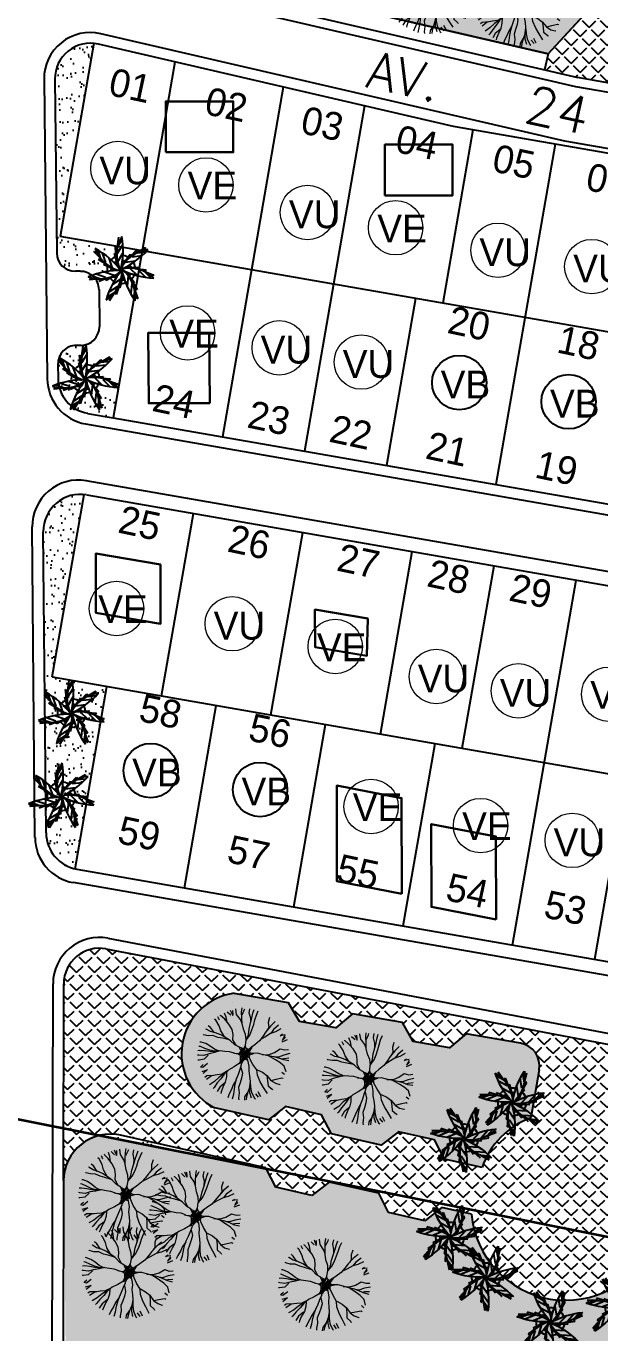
# Model space of a CAD drawing. Extents: x 472704 to 474638, y 1059265 to 1060325.
# Drawn here: x 473476.3 to 473538.4, y 1059806.4 to 1059947.6 of the extents above; entities that cross this region are included whole.
import ezdxf

# ---------------------------------------------------------------- set-up
doc = ezdxf.new("R2010")
doc.units = 0
doc.header["$LTSCALE"] = 0.4
doc.header["$MEASUREMENT"] = 0
doc.layers.get('0').update_dxf_attribs({"linetype": 'CONTINUOUS', "lineweight": 25})
for name, color, linetype, lineweight in [('AREAS VERDAS', 72, 'CONTINUOUS', 25), ('AREAS VERDES', 2, 'CONTINUOUS', 20), ('CALLES', 140, 'CONTINUOUS', 40), ('CASA', 31, 'CONTINUOUS', 30), ('PAT', 230, 'CONTINUOUS', 35)]:
    doc.layers.add(name, color=color, linetype=linetype, lineweight=lineweight)
for name, color, linetype in [('BIFAMILIARES', 6, 'CONTINUOUS'), ('NumeroPropu', 6, 'CONTINUOUS'), ('PARCELASPEOPUESTAS', 3, 'CONTINUOUS'), ('PISOS', 8, 'CONTINUOUS'), ('PoligonAV', 3, 'CONTINUOUS'), ('TipoVivienda', 7, 'CONTINUOUS'), ('UNIFAMILIAR', 5, 'CONTINUOUS'), ('VEGETACION', 3, 'CONTINUOUS'), ('VIAPROPUESTA', 7, 'CONTINUOUS')]:
    doc.layers.add(name, color=color, linetype=linetype)
doc.styles.add('Numeros Parcelas', font='', dxfattribs={"height": 3})
doc.styles.get("Standard").update_dxf_attribs({"font": 'romans.shx'})
doc.styles.add('TipoVivienda', font='', dxfattribs={"height": 3})
doc.styles.get('Numeros Parcelas').set_extended_font_data('AvantGarde Bk BT')
doc.styles.get('TipoVivienda').set_extended_font_data('AvantGarde Bk BT')
pattern_1 = [(37.5, (0, 0), (-0.0629933581, 1.926823769), [0, -1.52, 0, -1.7, 0, -1.625]), (7.5, (0, 0), (1.769776705, 2.822146065), [0, -0.82, 0, -1.37, 0, -0.525]), (327.5, (-1.23, 0), (3.1141418618, 0.0056590535), [0, -0.5, 0, -1.8, 0, -2.35]), (317.5, (-1.23, 0), (3.0061266046, 0.877675565), [0, -0.25, 0, -1.18, 0, -1.35])]
pattern_2 = [(45, (0, 0), (-0.9722718241, 0.9722718241), [1, -0.375]), (135, (0, 0), (-0.9722718241, -0.9722718241), [1, -0.375])]
pattern_3 = [(37.5, (0, 0), (-0.0629933581, 1.926823769), [0, -1.52, 0, -1.7, 0, -1.625]), (7.5, (0, 0), (1.769776705, 2.822146065), [0, -0.82, 0, -1.37, 0, -0.525]), (327.5, (-1.23, 0), (3.1141418618, 0.0056590535), [0, -0.5, 0, -1.8, 0, -2.35]), (317.5, (-1.23, 0), (3.0061266046, 0.877675565), [0, -0.25, 0, -1.18, 0, -1.35])]

# ---------------------------------------------------------------- blocks, each defined once
blk = doc.blocks.new('PALME01')
at = {"layer": 'VEGETACION'}
for p, q in [((-0.34, 2.42), (0.22, 3.22)), ((-0.32, 2.46), (-0.14, 3.51)), ((-2.17, 1.26), (-2.88, 2.05)), ((-2.88, 2.05), (-2.68, 2)), ((-2.16, 1.22), (-2.44, 2.16)), ((-1.65, 0.81), (-1.96, 1.83)), ((-0.45, 0.84), (-0.66, 1.78)), ((-0.66, 1.78), (-0.48, 1.69)), ((-0.48, 1.69), (-0.56, 2.58)), ((-0.56, 2.58), (-0.32, 2.46)), ((-0.39, 0.81), (0.23, 1.75)), ((-0.34, 1.77), (0.26, 2.65)), ((0.43, 0.85), (1.03, 1.6)), ((1.03, 1.6), (1.07, 1.4)), ((1.07, 1.4), (1.72, 2.02)), ((1.22, 1.34), (2.28, 1.42)), ((1.72, 2.02), (1.78, 1.75)), ((1.73, 1.74), (2.71, 1.81)), ((1.78, 1.75), (2.7, 2.27)), ((2.7, 2.27), (2.6, 2.09)), ((-2.42, 1.15), (-2.17, 1.26)), ((-1.67, 0.65), (-2.42, 1.15)), ((-1.86, 0.57), (-1.67, 0.65)), ((-0.99, 0.15), (-1.86, 0.57)), ((-0.93, 0.18), (-1.28, 1.25)), ((-1.16, 0.07), (-0.99, 0.15)), ((-0.01, -0.17), (-1.16, 0.07)), ((-0.08, -0.13), (-0.61, 0.92)), ((-0.61, 0.92), (-0.45, 0.84)), ((-0.1, -0.04), (0.39, 1.03)), ((-0.04, 0.03), (1.1, 0.31)), ((0.04, 0.02), (0.97, -0.69)), ((0.39, 1.03), (0.43, 0.85)), ((0.44, 0.78), (1.57, 0.88)), ((0.94, 0.12), (1.72, -0.7)), ((1.1, 0.31), (0.98, 0.17)), ((0.98, 0.17), (1.94, 0.16)), ((1.94, 0.16), (1.81, 0.01)), ((1.81, 0.01), (2.7, -0.12)), ((-3.46, -1), (-3.29, -0.88)), ((-2.4, -0.93), (-3.46, -1)), ((-2.35, -0.95), (-3.26, -0.58)), ((-1.72, -0.8), (-2.71, -0.42)), ((-1.61, -0.92), (-2.46, -1.2)), ((-0.77, -0.64), (-1.83, -0.24)), ((-0.79, -0.71), (-1.66, -1.12)), ((-1.66, -1.12), (-1.61, -0.92)), ((-0.03, -1.03), (-1.01, -1.6)), ((0.07, -0.13), (-0.83, -0.88)), ((-0.83, -0.88), (-0.79, -0.71)), ((0.01, -1.08), (-0.21, -2.01)), ((0.12, -1.22), (0.01, -1.08)), ((0.09, -0.05), (0.12, -1.22)), ((0.73, -0.69), (0.57, -1.81)), ((0.97, -0.69), (0.79, -0.69)), ((0.79, -0.69), (1.39, -1.44)), ((1.86, -0.15), (2.59, -0.93)), ((2.49, -0.3), (3.15, -1.02)), ((2.7, -0.12), (2.53, -0.32)), ((2.53, -0.32), (3.51, -0.73)), ((3.51, -0.73), (3.31, -0.76)), ((-0.78, -2.45), (-1.63, -2.93)), ((-0.82, -2.48), (-1.43, -3.35)), ((-0.5, -1.86), (-1.42, -2.4)), ((-0.65, -2.69), (-0.82, -2.48)), ((-0.33, -1.85), (-0.65, -2.69)), ((-0.21, -2.01), (-0.33, -1.85)), ((1.09, -1.57), (0.94, -2.63)), ((1.39, -1.44), (1.19, -1.44)), ((1.19, -1.44), (1.64, -2.21)), ((1.38, -2.16), (1.22, -3.13)), ((1.37, -2.21), (1.67, -3.23)), ((1.64, -2.21), (1.37, -2.21)), ((1.67, -3.23), (1.52, -3.09))]:
    blk.add_line(p, q, dxfattribs=at)
for centre, radius, start, end in [((3.35, 1.47), 3.79, 146.5126, 204.9769), ((-8.28, 2.34), 8.56, 343.2568, 8.2327), ((0.88, 3.52), 3.79, 197.9411, 256.4055), ((-7.05, -5.04), 8.56, 34.6853, 59.6613), ((0, 0), 1.53, 112.3411, 140.8959), ((-3.28, 7.91), 8.56, 291.8282, 316.8041), ((3.29, -1.73), 3.79, 95.084, 153.5483), ((0, 0), 1.53, 58.7372, 86.9078), ((0, 0), 1.53, 165.4304, 194.1231), ((0.75, -3.68), 3.79, 43.6554, 102.1198), ((4.18, 7.47), 8.56, 240.3996, 265.3756), ((-2.36, -2.91), 3.79, 352.2268, 50.6912), ((8.5, 1.36), 8.56, 188.971, 213.947), ((0, 0), 1.53, 6.2517, 34.072), ((-0.51, -8.67), 8.56, 86.1139, 111.0899), ((-2.25, 2.86), 3.79, 249.3697, 307.8341), ((-3.7, 0), 3.79, 300.7983, 359.2626), ((6.41, -5.83), 8.56, 137.5425, 162.5184), ((0, 0), 1.53, 216.742, 245.1681), ((0, 0), 1.53, 266.3653, 294.3399), ((0, 0), 1.53, 315.6716, 343.3932)]:
    blk.add_arc(centre, radius, start, end, dxfattribs=at)
blk = doc.blocks.new('PALMERA')
at = {"layer": 'AREAS VERDES'}
blk.add_blockref('PALME01', (-88.82, 0.82), dxfattribs=at)
blk = doc.blocks.new('MATA-P-01')
at = {"color": 84, "linetype": 'ByBlock'}
for p, q in [((18.6869, 144.4319), (18.6706, 144.458)), ((18.7176, 144.4515), (18.6888, 144.4688)), ((18.7068, 144.4864), (18.7321, 144.4515)), ((18.7231, 144.4864), (18.7304, 144.458)), ((18.7321, 144.4515), (18.7304, 144.4557)), ((18.7448, 144.4994), (18.7448, 144.5014)), ((18.7576, 144.4645), (18.7448, 144.4994)), ((18.7918, 144.4319), (18.7576, 144.4645)), ((18.7902, 144.4864), (18.7883, 144.5167)), ((18.7991, 144.4449), (18.7902, 144.4864)), ((18.7973, 144.4668), (18.8065, 144.5037)), ((18.8081, 144.4058), (18.7991, 144.4449)), ((18.8065, 144.5037), (18.8081, 144.5144)), ((18.8462, 144.4883), (18.8445, 144.521)), ((18.8625, 144.4537), (18.8462, 144.4883)), ((18.868, 144.4239), (18.8625, 144.4537)), ((18.8679, 144.4211), (18.8698, 144.458)), ((18.8698, 144.458), (18.8717, 144.4929)), ((18.8717, 144.4929), (18.8752, 144.521)), ((18.8915, 144.4123), (18.8951, 144.4472)), ((18.8951, 144.4472), (18.8986, 144.4841)), ((18.8986, 144.4841), (18.9059, 144.5167)), ((18.9964, 144.4818), (18.9929, 144.4449)), ((18.9929, 144.4449), (19.0018, 144.41)), ((19.0399, 144.4602), (19.0127, 144.4231)), ((18.6163, 144.397), (18.6054, 144.4035)), ((18.647, 144.3624), (18.6163, 144.397)), ((18.6435, 144.4015), (18.6272, 144.4231)), ((18.6454, 144.4361), (18.6454, 144.4384)), ((18.6796, 144.4146), (18.6454, 144.4361)), ((18.6671, 144.3275), (18.647, 144.3624)), ((18.7141, 144.3862), (18.6796, 144.4146)), ((18.7013, 144.397), (18.6869, 144.4319)), ((18.7448, 144.3513), (18.7141, 144.3862)), ((18.7576, 144.3167), (18.7448, 144.3513)), ((18.8079, 144.4068), (18.7918, 144.4319)), ((18.8244, 144.3666), (18.8081, 144.4058)), ((18.8462, 144.3317), (18.8244, 144.3666)), ((18.8643, 144.3754), (18.8679, 144.4211)), ((18.8662, 144.334), (18.8643, 144.3754)), ((18.8771, 144.334), (18.8861, 144.3731)), ((18.8861, 144.3731), (18.8915, 144.4123)), ((18.9874, 144.3774), (18.9711, 144.3405)), ((19.0219, 144.3709), (18.9855, 144.3382)), ((19.0127, 144.4231), (18.9874, 144.3774)), ((19.0018, 144.41), (18.9929, 144.3885)), ((19.0562, 144.3885), (19.0219, 144.3709)), ((19.0382, 144.4015), (19.0236, 144.3709)), ((19.0689, 144.4384), (19.0382, 144.4015)), ((19.0907, 144.4166), (19.0562, 144.3885)), ((19.0923, 144.3666), (19.107, 144.3819)), ((19.1268, 144.3797), (19.0923, 144.3666)), ((19.1268, 144.3731), (19.114, 144.3362)), ((19.114, 144.3362), (19.1322, 144.3624)), ((18.5476, 144.2775), (18.544, 144.2798)), ((18.5818, 144.2775), (18.5476, 144.2775)), ((18.5601, 144.3209), (18.5584, 144.3232)), ((18.5946, 144.3101), (18.5601, 144.3209)), ((18.5891, 144.3382), (18.5709, 144.347)), ((18.6163, 144.284), (18.5818, 144.2775)), ((18.6236, 144.3059), (18.5891, 144.3382)), ((18.6307, 144.3079), (18.5946, 144.3101)), ((18.6524, 144.2775), (18.6163, 144.284)), ((18.6706, 144.2994), (18.6307, 144.3079)), ((18.6869, 144.2775), (18.6524, 144.2775)), ((18.7032, 144.2883), (18.6671, 144.3275)), ((18.7068, 144.2863), (18.6706, 144.2994)), ((18.7359, 144.2747), (18.6869, 144.2775)), ((18.7448, 144.271), (18.7032, 144.2883)), ((18.7828, 144.2471), (18.7448, 144.271)), ((18.763, 144.2798), (18.7576, 144.3167)), ((18.7918, 144.2449), (18.763, 144.2798)), ((18.857, 144.2948), (18.8462, 144.3317)), ((18.857, 144.2928), (18.8771, 144.334)), ((18.8589, 144.2557), (18.857, 144.2928)), ((18.8584, 144.2576), (18.8584, 144.2591)), ((18.8658, 144.2372), (18.8584, 144.2576)), ((18.8589, 144.2971), (18.8662, 144.334)), ((18.9241, 144.271), (18.904, 144.2491)), ((18.9529, 144.3059), (18.9241, 144.271)), ((18.9711, 144.3405), (18.9529, 144.3059)), ((18.9855, 144.3382), (18.9563, 144.3123)), ((19.0744, 144.2406), (19.1086, 144.2733)), ((19.1086, 144.2733), (19.1431, 144.271)), ((19.1485, 144.347), (19.114, 144.3232)), ((19.1431, 144.271), (19.1703, 144.2798)), ((18.5402, 144.1904), (18.5294, 144.1904)), ((18.5402, 144.223), (18.5313, 144.221)), ((18.5747, 144.2188), (18.5402, 144.223)), ((18.5747, 144.1839), (18.5402, 144.1904)), ((18.5802, 144.1666), (18.5421, 144.1623)), ((18.609, 144.2057), (18.5747, 144.2188)), ((18.6109, 144.1773), (18.5747, 144.1839)), ((18.6163, 144.1688), (18.5802, 144.1666)), ((18.6435, 144.1904), (18.609, 144.2057)), ((18.647, 144.1754), (18.6109, 144.1773)), ((18.647, 144.1666), (18.6109, 144.1512)), ((18.6635, 144.1744), (18.6163, 144.1688)), ((18.6796, 144.1819), (18.6435, 144.1904)), ((18.6834, 144.1839), (18.647, 144.1666)), ((18.685, 144.1839), (18.647, 144.1754)), ((18.7195, 144.1861), (18.685, 144.1839)), ((18.7538, 144.1904), (18.7195, 144.1861)), ((18.7883, 144.1861), (18.7538, 144.1904)), ((18.7935, 144.1847), (18.781, 144.1864)), ((18.8173, 144.2361), (18.7828, 144.2471)), ((18.7828, 144.1864), (18.8029, 144.187)), ((18.814, 144.1856), (18.7935, 144.1847)), ((18.8029, 144.187), (18.8235, 144.1893)), ((18.8353, 144.1782), (18.814, 144.1856)), ((18.8154, 144.2361), (18.8516, 144.2276)), ((18.8204, 144.2298), (18.8159, 144.2358)), ((18.836, 144.2097), (18.8204, 144.2298)), ((18.8235, 144.1893), (18.836, 144.2097)), ((18.8617, 144.242), (18.8256, 144.1822)), ((18.8256, 144.1822), (18.8452, 144.2293)), ((18.8452, 144.2293), (18.8291, 144.2199)), ((18.8403, 144.1578), (18.8353, 144.1782)), ((18.8398, 144.1822), (18.8617, 144.2435)), ((18.8421, 144.166), (18.8617, 144.242)), ((18.8731, 144.2315), (18.8421, 144.166)), ((18.8433, 144.124), (18.8731, 144.2315)), ((18.8854, 144.225), (18.8433, 144.124)), ((18.8858, 144.2267), (18.845, 144.1578)), ((18.8516, 144.2276), (18.8589, 144.2557)), ((18.8858, 144.2267), (18.857, 144.1382)), ((18.857, 144.1382), (18.8913, 144.2208)), ((18.8858, 144.2267), (18.8658, 144.2372)), ((18.8712, 144.2094), (18.8773, 144.2259)), ((18.8913, 144.2208), (18.8755, 144.1589)), ((18.8755, 144.1589), (18.8991, 144.2066)), ((18.8851, 144.181), (18.8866, 144.16)), ((18.9059, 144.1683), (18.8851, 144.181)), ((18.9021, 144.2471), (18.8858, 144.2267)), ((18.9052, 144.2504), (18.8915, 144.2122)), ((18.9047, 144.2052), (18.8915, 144.2122)), ((18.8991, 144.2066), (18.8967, 144.1751)), ((18.8991, 144.1932), (18.9257, 144.2077)), ((18.904, 144.1708), (18.8991, 144.1932)), ((18.904, 144.2491), (18.9005, 144.2449)), ((18.9078, 144.1643), (18.904, 144.1708)), ((18.9277, 144.208), (18.9047, 144.2052)), ((18.935, 144.1297), (18.9078, 144.1643)), ((18.9529, 144.2145), (18.9277, 144.208)), ((18.9893, 144.2122), (18.9529, 144.2145)), ((19.0328, 144.21), (18.9893, 144.2122)), ((18.991, 144.21), (19.0382, 144.2188)), ((19.0744, 144.21), (19.0328, 144.21)), ((19.0382, 144.2188), (19.0744, 144.2406)), ((19.0543, 144.2034), (19.0399, 144.208)), ((19.0907, 144.1904), (19.0543, 144.2034)), ((19.1124, 144.2057), (19.0744, 144.21)), ((19.107, 144.2122), (19.0814, 144.21)), ((19.1249, 144.1773), (19.0907, 144.1904)), ((19.1431, 144.2341), (19.107, 144.2122)), ((19.1485, 144.1992), (19.1124, 144.2057)), ((19.1594, 144.1558), (19.1249, 144.1773)), ((19.1485, 144.208), (19.1322, 144.2015)), ((19.183, 144.2514), (19.1431, 144.2341)), ((19.183, 144.2188), (19.1485, 144.208)), ((19.1847, 144.1992), (19.1485, 144.1992)), ((18.5421, 144.1623), (18.5277, 144.1578)), ((18.5402, 144.1274), (18.5313, 144.1274)), ((18.5764, 144.1317), (18.5402, 144.1274)), ((18.5476, 144.0925), (18.5402, 144.0905)), ((18.5818, 144.1056), (18.5476, 144.0925)), ((18.6109, 144.1512), (18.5764, 144.1317)), ((18.6054, 144.1405), (18.5818, 144.1056)), ((18.6109, 144.0794), (18.5837, 144.0448)), ((18.8046, 144.0882), (18.7701, 144.0602)), ((18.8391, 144.1209), (18.8046, 144.0882)), ((18.8353, 144.1158), (18.8346, 144.1166)), ((18.8554, 144.1257), (18.8353, 144.1158)), ((18.836, 144.1166), (18.8433, 144.1376)), ((18.8433, 144.1376), (18.8403, 144.1578)), ((18.8445, 144.0426), (18.8499, 144.0794)), ((18.8499, 144.0794), (18.8554, 144.1143)), ((18.8535, 144.0925), (18.8717, 144.0536)), ((18.8554, 144.1143), (18.8558, 144.1257)), ((18.8589, 144.1362), (18.8558, 144.1257)), ((18.8714, 144.1572), (18.8589, 144.1362)), ((18.8915, 144.1532), (18.8714, 144.1572)), ((18.8866, 144.16), (18.8908, 144.1527)), ((18.8915, 144.1535), (18.9078, 144.1121)), ((18.9078, 144.1121), (18.9132, 144.0775)), ((18.9132, 144.0775), (18.9258, 144.0426)), ((18.9692, 144.0948), (18.935, 144.1297)), ((18.9801, 144.0579), (18.9692, 144.0948)), ((18.9711, 144.097), (19.0127, 144.086)), ((19.0127, 144.086), (19.0472, 144.0687)), ((19.0472, 144.0687), (19.0597, 144.0318)), ((19.0472, 144.0687), (19.0833, 144.0383)), ((19.1195, 144.0536), (19.1575, 144.0709)), ((19.1722, 144.097), (19.1504, 144.1078)), ((19.1575, 144.0709), (19.1667, 144.0687)), ((19.1793, 144.1186), (19.1594, 144.1558)), ((18.5837, 144.0448), (18.5655, 144.0448)), ((18.5818, 144.0664), (18.5674, 144.0448)), ((18.6144, 144.0318), (18.5818, 144.0145)), ((18.5927, 144.0034), (18.6198, 144.0383)), ((18.6217, 143.9903), (18.6109, 143.9773)), ((18.6716, 144.0031), (18.6217, 143.9903)), ((18.6562, 143.9969), (18.6253, 143.9642)), ((18.6943, 144.0122), (18.6562, 143.9969)), ((18.7106, 143.9969), (18.6834, 143.96)), ((18.7285, 144.023), (18.6943, 144.0122)), ((18.725, 143.9884), (18.7051, 143.9535)), ((18.7467, 144.0318), (18.7106, 143.9969)), ((18.7429, 144.0252), (18.725, 143.9884)), ((18.763, 144.0514), (18.7285, 144.023)), ((18.7701, 144.0602), (18.7429, 144.0252)), ((18.7576, 144.0426), (18.763, 144.0079)), ((18.763, 144.0079), (18.7611, 143.9688)), ((18.8353, 143.9969), (18.8209, 143.96)), ((18.8336, 143.9708), (18.8372, 144.0057)), ((18.8372, 144.0057), (18.8445, 144.0426)), ((18.8679, 143.9818), (18.8625, 143.9469)), ((18.8717, 144.0187), (18.8679, 143.9818)), ((18.8717, 144.0536), (18.8717, 144.0187)), ((18.9258, 144.0426), (18.9366, 144.0079)), ((18.9366, 144.0079), (18.9385, 143.9688)), ((18.9385, 143.9991), (18.9475, 143.9642)), ((19.0092, 144.0145), (18.9801, 144.0579)), ((19.0399, 143.9796), (19.0092, 144.0145)), ((19.0744, 143.9404), (19.0399, 143.9796)), ((19.0597, 144.0318), (19.0689, 143.9969)), ((19.0689, 143.9969), (19.1032, 143.9773)), ((19.0833, 144.0383), (19.1178, 144.023)), ((19.0852, 144.0383), (19.1195, 144.0536)), ((19.1032, 143.9773), (19.107, 143.973)), ((19.1178, 144.023), (19.1521, 144.021)), ((19.1521, 144.021), (19.154, 144.021)), ((18.6834, 143.96), (18.6524, 143.9316)), ((18.6888, 143.9186), (18.6834, 143.91)), ((18.7051, 143.9535), (18.6888, 143.9186)), ((18.7285, 143.9274), (18.7158, 143.8924)), ((18.7576, 143.9623), (18.7285, 143.9274)), ((18.7502, 143.9316), (18.7429, 143.8947)), ((18.7429, 143.8947), (18.7429, 143.8839)), ((18.7611, 143.9688), (18.7502, 143.9316)), ((18.8027, 143.8905), (18.7973, 143.8621)), ((18.8136, 143.9251), (18.8027, 143.8905)), ((18.8209, 143.96), (18.8136, 143.9251)), ((18.8336, 143.9339), (18.8336, 143.9708)), ((18.8353, 143.8947), (18.8336, 143.9339)), ((18.8336, 143.8598), (18.8353, 143.8947)), ((18.8625, 143.9469), (18.8733, 143.91)), ((18.8733, 143.91), (18.8752, 143.8729)), ((18.9312, 143.9231), (18.9168, 143.8882)), ((18.9168, 143.8882), (18.9187, 143.8644)), ((18.9331, 143.9251), (18.9295, 143.8905)), ((18.9295, 143.8905), (18.9312, 143.8686)), ((18.9385, 143.96), (18.9331, 143.9251)), ((18.9385, 143.9688), (18.9458, 143.9251)), ((18.9458, 143.9251), (18.9638, 143.8905)), ((18.9475, 143.9642), (18.9603, 143.9296)), ((18.9603, 143.9296), (18.9874, 143.8924)), ((18.9874, 143.8924), (18.9964, 143.8882)), ((19.0165, 143.9035), (18.991, 143.9251)), ((19.0309, 143.91), (19.0073, 143.9404)), ((18.8752, 143.8729), (18.8788, 143.8598))]:
    blk.add_line(p, q, dxfattribs=at)

msp = doc.modelspace()

# ---------------------------------------------------------------- hatches: boundary and pattern name
at = {"layer": 'AREAS VERDAS', "linetype": 'Continuous'}
h = msp.add_hatch(dxfattribs=at)
h.set_pattern_fill('AR-SAND', color=64, scale=3, style=0)
h.set_pattern_definition([(37.5, (0, 0), (-0.188980074, 5.780471307), [0, -4.56, 0, -5.1, 0, -4.875]), (7.5, (0, 0), (5.309330116, 8.466438196), [0, -2.46, 0, -4.11, 0, -1.575]), (327.5, (-3.69, 0), (9.342425585, 0.01697716), [0, -1.5, 0, -5.4, 0, -7.05]), (317.5, (-3.69, 0), (9.018379814, 2.633026695), [0, -0.75, 0, -3.54, 0, -4.05])])
h.paths.add_polyline_path([(473392.59, 1059831.8), (473394.84, 1059838.33), (473399.18, 1059844.05), (473404.49, 1059847.81), (473411.2, 1059849.98), (473416.59, 1059850.27), (473415.93, 1059922.11), (473436.53, 1059922.29), (473436.63, 1059911.67), (473448.39, 1059911.77), (473448.24, 1059923.77), (473470.14, 1059923.97), (473469.96, 1059952.8), (473471.84, 1059956.73), (473476.09, 1059957.7), (473532.78, 1059944.57), (473579.36, 1059995.05), (473584.97, 1059989.87), (473631.25, 1060025.55), (473713.15, 1060088.67), (473721.15, 1060082.71), (473748.97, 1060112.46), (473747.45, 1060113.87), (473789.96, 1060146.64), (473811, 1060165.02), (473871.08, 1060230.65), (473852.72, 1060250.12), (473548.47, 1060038.26), (473109.38, 1059707.59), (473156.48, 1059639.24), (473203.24, 1059674.87), (473196.54, 1059684.82), (473192.12, 1059691.72), (473231.1, 1059720.81), (473212.16, 1059746.83), (473256.63, 1059779.94), (473275.41, 1059793.96), (473279.1, 1059796.71), (473271.3, 1059790.89), (473286.9, 1059802.53), (473212.16, 1059746.83), (473231.1, 1059720.81), (473212.16, 1059746.83), (473321.37, 1059828.06), (473324.14, 1059828.21), (473392.23, 1059828.16)])
at = {"layer": 'AREAS VERDAS'}
h = msp.add_hatch(dxfattribs=at)
h.set_pattern_fill('AR-SAND', color=64, style=0)
h.set_pattern_definition(pattern_3)
h.paths.add_polyline_path([(473483.64, 1059945.68, 0.445474), (473479.45, 1059941.83), (473479.65, 1059923.04, 0.413776), (473481.67, 1059921.07), (473482.2, 1059921.07, -0.173382), (473483.48, 1059920.63, -0.049383), (473485.11, 1059921.05, -0.092105), (473485.13, 1059921.61), (473484.75, 1059921.78), (473484.93, 1059921.87), (473484.16, 1059922.34), (473484.41, 1059922.46), (473484.41, 1059922.47, -0.080339), (473483.82, 1059923.53, -0.060888), (473485.51, 1059922.33, -0.096865), (473485.99, 1059922.67), (473485.9, 1059923.03), (473486.08, 1059922.94), (473485.98, 1059923.78), (473480.02, 1059924.82), (473481.4, 1059932.8), (473481.19, 1059932.8), (473481.18, 1059935.86), (473481.94, 1059935.86)])
h.paths.add_polyline_path([(473486.32, 1059908.53, -0.064043), (473484.16, 1059908.9, -0.088323), (473483.88, 1059908.45), (473484.19, 1059908.09), (473483.98, 1059908.08), (473484.47, 1059907.32), (473484.19, 1059907.32), (473484.19, 1059907.31, -0.05491), (473484.28, 1059906.49, -0.025317), (473484.26, 1059906.11, -0.064085), (473483.22, 1059908.03, -0.085369), (473482.7, 1059907.95), (473482.61, 1059907.46), (473482.48, 1059907.62), (473482.19, 1059906.77), (473482.02, 1059906.97), (473481.56, 1059906.28, 0.099502), (473482.97, 1059905.73), (473485.74, 1059905.25)])
h.paths.add_polyline_path([(473482.1, 1059912.04), (473482.35, 1059911.92), (473482.36, 1059911.93, -0.080339), (473482.82, 1059913.05, -0.041604), (473482.95, 1059911.63), (473482.98, 1059911.63), (473482.98, 1059913.2, -0.089499), (473482.28, 1059913.07), (473481.76, 1059913.07, 0.414651), (473479.78, 1059911.05), (473479.8, 1059909.47, 0.054003), (473479.89, 1059908.65), (473480.38, 1059908.47, 0.163898), (473482.68, 1059909.23, -0.003114), (473482.74, 1059909.32, 0.003072), (473482.68, 1059909.4, -0.001493), (473482.67, 1059909.35), (473482.55, 1059909.57, 0.038673), (473481.64, 1059910.53, -0.096865), (473482.12, 1059910.87), (473482.03, 1059911.23), (473482.21, 1059911.15)])
h.paths.add_polyline_path([(473481.95, 1059908.18, -0.087021), (473481.56, 1059908.52), (473481.99, 1059908.75), (473481.95, 1059908.57), (473482.64, 1059909.18, -0.001832), (473482.68, 1059909.23, -0.163898), (473480.38, 1059908.47), (473480.4, 1059908.46), (473479.95, 1059908.42, 0.152029), (473481.22, 1059906.53, -0.052797)])
h = msp.add_hatch(dxfattribs=at)
h.set_pattern_fill('AR-SAND', color=64, style=0)
h.set_pattern_definition(pattern_3)
h.paths.add_polyline_path([(473478.5, 1059860.41, 0.350411), (473481.65, 1059856.53), (473482.55, 1059861.72), (473482.55, 1059863.1), (473482.8, 1059863.1), (473485.08, 1059876.24), (473479.17, 1059877.26), (473482.6, 1059896.96, 0.443349), (473478.2, 1059892.98, 0.002286), (473478.2, 1059892.94)])
h = msp.add_hatch(dxfattribs=at)
h.set_pattern_fill('AR-SAND', color=64, style=0)
h.set_pattern_definition(pattern_1)
h.paths.add_polyline_path([(473480.5, 1059816.21), (473480.62, 1059803.79), (473542.4, 1059803.89)])
h.paths.add_polyline_path([(473548.75, 1059789.6), (473552.49, 1059789.61), (473553.99, 1059791.41), (473557.99, 1059791.42), (473559.49, 1059789.62), (473565.44, 1059789.63, 0.221704), (473569.01, 1059792.34), (473570.07, 1059798.39), (473548.63, 1059802.66)])
h.paths.add_polyline_path([(473493.33, 1059838.13, 0.347654), (473496.73, 1059830.71), (473502.53, 1059829.41), (473504.39, 1059830.84), (473508.29, 1059829.97), (473509.37, 1059827.89), (473514.73, 1059826.69), (473516.59, 1059828.12), (473520.49, 1059827.25), (473521.57, 1059825.17), (473525.63, 1059824.26, -0.226796), (473530.92, 1059829.64), (473531.09, 1059830.62)])
h.paths.add_polyline_path([(473531.09, 1059830.62), (473531.82, 1059834.81, 0.414214), (473529.78, 1059837.7), (473523.92, 1059838.72), (473522.13, 1059837.21), (473518.19, 1059837.89), (473517.02, 1059839.92), (473511.61, 1059840.86), (473509.82, 1059839.35), (473505.88, 1059840.03), (473504.71, 1059842.06), (473498.85, 1059843.08, 0.308969), (473493.33, 1059838.13)])
h.paths.add_polyline_path([(473574.2, 1059822.04), (473575.12, 1059827.28, 0.414214), (473573.08, 1059830.17), (473567.22, 1059831.19), (473565.44, 1059829.67), (473561.49, 1059830.36), (473560.33, 1059832.39), (473554.91, 1059833.33), (473553.12, 1059831.81), (473549.18, 1059832.5), (473548.01, 1059834.53), (473542.15, 1059835.55), (473541.09, 1059828.63)])
h.paths.add_polyline_path([(473551.63, 1059821.54), (473552.79, 1059819.51), (473558.21, 1059818.56), (473560, 1059820.07), (473563.94, 1059819.38), (473565.11, 1059817.35), (473570.67, 1059816.38, 0.414214), (473573.57, 1059818.41), (473574.2, 1059822.04), (473541.09, 1059828.63), (473541.02, 1059828.16, -0.210171), (473544.88, 1059820.89), (473545.9, 1059820.71), (473547.69, 1059822.23)])
h = msp.add_hatch(dxfattribs=at)
h.set_pattern_fill('AR-SAND', color=64, style=0)
h.set_pattern_definition(pattern_1)
h.paths.add_polyline_path([(473503.33, 1059822.14), (473502.33, 1059824.1), (473484.14, 1059827.72, 0.341566), (473480.44, 1059822.85), (473480.5, 1059816.21), (473542.4, 1059803.89), (473548.62, 1059803.9), (473548.63, 1059802.66), (473570.07, 1059798.39), (473571.84, 1059808.56, 0.188492), (473571.48, 1059810.34), (473563.63, 1059811.91), (473562.46, 1059810.91), (473558.52, 1059811.6), (473557.66, 1059813.09), (473551.6, 1059814.3), (473550.14, 1059813.07), (473546.2, 1059813.76), (473545.16, 1059815.58), (473543.95, 1059815.82, -0.766447), (473524.5, 1059819.22), (473521.28, 1059819.94), (473519.43, 1059818.52), (473515.52, 1059819.4), (473514.46, 1059821.48), (473509.09, 1059822.69), (473507.23, 1059821.26)])
h = msp.add_hatch(dxfattribs=at)
h.set_pattern_fill('AR-SAND', color=64, style=0)
h.set_pattern_definition(pattern_1)
h.paths.add_polyline_path([(473486.54, 1059827.77, 0.121836), (473484.14, 1059827.72), (473502.33, 1059824.1), (473502.26, 1059824.23)])
at = {"layer": 'PISOS', "linetype": 'Continuous'}
h = msp.add_hatch(dxfattribs=at)
h.set_pattern_fill('ANGLE', color=256, scale=5, angle=45, style=0)
h.set_pattern_definition(pattern_2)
h.paths.add_polyline_path([(473546.36, 1059943.22), (473552.97, 1059942.07, 0.254766), (473554.78, 1059942.69), (473555.29, 1059943.24, 0.414214), (473555.18, 1059946.06), (473550, 1059950.85, -0.414214), (473549.77, 1059956.5), (473552.44, 1059959.39), (473549.2, 1059962.38), (473532.78, 1059944.57), (473532.37, 1059942.82), (473535.99, 1059941.98), (473553.53, 1059938.93), (473553.36, 1059937.94, 0.249069), (473557.82, 1059939.4), (473546.05, 1059941.45)])
h = msp.add_hatch(dxfattribs=at)
h.set_pattern_fill('ANGLE', color=256, scale=5, angle=45, style=0)
h.set_pattern_definition(pattern_2)
h.paths.add_polyline_path([(473536.91, 1059838.02), (473484.97, 1059847.89, 0.470331), (473480.41, 1059844.11, -0.000502), (473480.41, 1059844.12), (473480.38, 1059828.47), (473484.17, 1059827.71, -0.064669), (473485.47, 1059827.88, -0.053061), (473486.54, 1059827.77), (473502.26, 1059824.23), (473502.33, 1059824.1), (473523.36, 1059819.92, -0.008072), (473523.5, 1059820.15, -0.017899), (473523.53, 1059819.88), (473534.08, 1059817.78)])
edge = h.paths.add_edge_path(flags=16)
edge.add_line((473525.63, 1059824.26), (473521.57, 1059825.17))
edge.add_line((473521.57, 1059825.17), (473520.49, 1059827.25))
edge.add_line((473520.49, 1059827.25), (473516.59, 1059828.12))
edge.add_line((473516.59, 1059828.12), (473514.73, 1059826.69))
edge.add_line((473514.73, 1059826.69), (473509.37, 1059827.89))
edge.add_line((473509.37, 1059827.89), (473508.29, 1059829.97))
edge.add_line((473508.29, 1059829.97), (473504.39, 1059830.84))
edge.add_line((473504.39, 1059830.84), (473502.53, 1059829.41))
edge.add_line((473502.53, 1059829.41), (473496.73, 1059830.71))
edge.add_arc((473499.72, 1059836.57), 6.58, 97.5978, 242.9567, ccw=False)
edge.add_line((473498.85, 1059843.08), (473504.71, 1059842.06))
edge.add_line((473504.71, 1059842.06), (473505.88, 1059840.03))
edge.add_line((473505.88, 1059840.03), (473509.82, 1059839.35))
edge.add_line((473509.82, 1059839.35), (473511.61, 1059840.86))
edge.add_line((473511.61, 1059840.86), (473517.02, 1059839.92))
edge.add_line((473517.02, 1059839.92), (473518.19, 1059837.89))
edge.add_line((473518.19, 1059837.89), (473522.13, 1059837.21))
edge.add_line((473522.13, 1059837.21), (473523.92, 1059838.72))
edge.add_line((473523.92, 1059838.72), (473529.78, 1059837.7))
edge.add_arc((473529.35, 1059835.24), 2.5, -9.8703, 80.1297, ccw=False)
edge.add_line((473531.82, 1059834.81), (473530.92, 1059829.64))
edge.add_arc((473533.9, 1059821.42), 8.74, 109.9626, 161.0758)
h = msp.add_hatch(dxfattribs=at)
h.set_pattern_fill('ANGLE', color=256, scale=5, angle=45, style=0)
h.set_pattern_definition(pattern_2)
h.paths.add_polyline_path([(473580.54, 1059829.73), (473536.91, 1059838.02), (473534.08, 1059817.78), (473543.95, 1059815.82, 0.002296), (473543.99, 1059815.91, 0.001596), (473544.02, 1059815.97), (473545.04, 1059815.79), (473545.16, 1059815.58), (473546.19, 1059815.38, -0.003901), (473546.27, 1059815.49, -0.008673), (473546.28, 1059815.36), (473551.6, 1059814.3), (473551.93, 1059814.58), (473557.35, 1059813.63), (473557.66, 1059813.09), (473563.63, 1059811.91), (473564.25, 1059812.43), (473569.81, 1059811.45, -0.209375), (473571.48, 1059810.34), (473577.38, 1059809.17)])
h.paths.add_polyline_path([(473541.02, 1059828.19), (473541.01, 1059828.17, -0.000389), (473541.02, 1059828.16)], flags=16)
h.paths.add_polyline_path([(473543.87, 1059823.89), (473544.61, 1059824.4), (473544.43, 1059824.48), (473544.85, 1059824.7, -0.088323), (473544.77, 1059825.23, -0.062892), (473542.68, 1059825.71, -0.053365), (473543.45, 1059825.93, 0.001148), (473543.46, 1059825.96, -0.002542), (473543.44, 1059826), (473543.13, 1059826.01), (473542.93, 1059827.06), (473542.69, 1059826.94), (473542.76, 1059827.83), (473542.58, 1059827.74), (473542.68, 1059828.23, -0.085369), (473542.24, 1059828.5, -0.064085), (473540.53, 1059827.14, -0.080339), (473541.06, 1059828.22), (473541.06, 1059828.23), (473540.81, 1059828.34), (473541.55, 1059828.85), (473541.37, 1059828.93), (473541.79, 1059829.15, -0.088323), (473541.7, 1059829.67, -0.062892), (473539.61, 1059830.16, -0.080339), (473540.8, 1059830.42), (473540.8, 1059830.42), (473540.73, 1059830.68), (473541.59, 1059830.42), (473541.54, 1059830.62), (473541.92, 1059830.44, -0.093769), (473542.3, 1059830.87, -0.061187), (473541.41, 1059832.75, -0.080339), (473542.35, 1059831.99), (473542.35, 1059831.99), (473542.52, 1059832.21), (473542.85, 1059831.37), (473542.97, 1059831.54), (473543.06, 1059831.17, -0.097619), (473543.65, 1059831.13, -0.060273), (473544.56, 1059832.97, -0.080339), (473544.55, 1059831.76), (473544.55, 1059831.75), (473544.82, 1059831.76), (473544.38, 1059830.98), (473544.58, 1059830.99), (473544.35, 1059830.69, -0.096865), (473544.66, 1059830.2, -0.060888), (473546.69, 1059830.64, -0.080339), (473545.74, 1059829.9), (473545.73, 1059829.89), (473545.91, 1059829.68), (473545.02, 1059829.55), (473545.16, 1059829.39), (473544.74, 1059829.38, -0.092105), (473544.54, 1059828.86, -0.030785), (473545.4, 1059828.26, -0.03168), (473546.2, 1059827.53, -0.037517), (473545.64, 1059827.61), (473545.91, 1059826.93), (473546.03, 1059827.09), (473546.12, 1059826.73, -0.097619), (473546.71, 1059826.68, -0.060273), (473547.62, 1059828.53, -0.080339), (473547.61, 1059827.32), (473547.61, 1059827.31), (473547.88, 1059827.32), (473547.44, 1059826.54), (473547.64, 1059826.55), (473547.41, 1059826.25, -0.096865), (473547.72, 1059825.75, -0.060888), (473549.75, 1059826.2, -0.080339), (473548.8, 1059825.45), (473548.79, 1059825.45), (473548.97, 1059825.24), (473548.08, 1059825.1), (473548.22, 1059824.95), (473547.8, 1059824.94, -0.092105), (473547.6, 1059824.42, -0.058505), (473549.16, 1059823.18, -0.004006), (473549.26, 1059823.08, -0.134464), (473547.37, 1059823.75), (473547.33, 1059823.5), (473547.02, 1059823.87, -0.087021), (473546.52, 1059823.7, -0.063925), (473546.52, 1059821.52, -0.080339), (473546, 1059822.61), (473546, 1059822.62), (473545.76, 1059822.49), (473545.82, 1059823.39), (473545.64, 1059823.29), (473545.74, 1059823.79, -0.085369), (473545.3, 1059824.05, -0.031565), (473544.5, 1059823.33, -0.032454), (473543.59, 1059822.69, -0.080339), (473544.12, 1059823.78), (473544.12, 1059823.78)], flags=16)
h.paths.add_polyline_path([(473545.37, 1059827.61), (473545.32, 1059827.64, -0.008075), (473545.41, 1059827.55), (473545.41, 1059827.54), (473545.42, 1059827.55)], flags=0)
h.paths.add_polyline_path([(473546.26, 1059825.25), (473546.2, 1059825.23), (473546.16, 1059825.15), (473546.2, 1059825.06), (473546.29, 1059825.04), (473546.37, 1059825.1), (473546.37, 1059825.13, -0.004661)], flags=0)
h.paths.add_polyline_path([(473543.23, 1059829.7), (473543.31, 1059829.64), (473543.31, 1059829.55), (473543.23, 1059829.49), (473543.14, 1059829.51), (473543.62, 1059828.51), (473543.65, 1059828.68), (473543.96, 1059828.31, -0.124673), (473543.23, 1059828.13), (473542.83, 1059828.71), (473542.61, 1059828.6), (473543.14, 1059829.68)], flags=0)
h.paths.add_polyline_path([(473575.12, 1059827.27, 0.000459), (473575.12, 1059827.28)], flags=0)
h.paths.add_polyline_path([(473555.84, 1059827.32), (473555.84, 1059827.29), (473555.85, 1059827.35), (473555.84, 1059827.33)], flags=0)
h.paths.add_polyline_path([(473554.95, 1059826.18), (473555.08, 1059826.5), (473554.74, 1059826.77), (473554.7, 1059826.79), (473555.03, 1059826.69), (473555.24, 1059826.76), (473555.14, 1059827.36), (473554.91, 1059827.71), (473554.58, 1059828.3), (473554.55, 1059828.41), (473554.18, 1059828.87), (473553.73, 1059829.44), (473553.7, 1059829.47), (473553.69, 1059829.49), (473554.18, 1059828.87), (473554.55, 1059828.41), (473554.58, 1059828.3), (473554.91, 1059827.71), (473555.18, 1059827.3), (473555.36, 1059826.96), (473555.56, 1059827.02), (473555.57, 1059827), (473555.85, 1059825.95), (473555.76, 1059827.12), (473555.85, 1059826.88), (473555.97, 1059826.89), (473555.97, 1059826.89), (473555.97, 1059826.89), (473556.42, 1059826.92), (473556.34, 1059826.84), (473556.06, 1059826.58), (473556.19, 1059826.24), (473556.49, 1059826.16), (473556.74, 1059826.11), (473557.22, 1059826.08), (473557.72, 1059825.93), (473558.25, 1059825.8), (473558.26, 1059825.79), (473558.32, 1059825.76), (473558.3, 1059825.76), (473558.26, 1059825.79), (473558.22, 1059825.81), (473557.72, 1059825.93), (473557.22, 1059826.08), (473556.74, 1059826.11), (473556.8, 1059826.09), (473556.62, 1059826.1), (473556.32, 1059826.17), (473555.99, 1059826.11), (473555.86, 1059825.82), (473555.76, 1059825.53), (473555.81, 1059825.24), (473556.21, 1059824.7), (473556.64, 1059824.2), (473556.72, 1059824.06), (473557.16, 1059823.54), (473557.64, 1059823.29), (473557.95, 1059823.1), (473558.13, 1059823.02), (473558.16, 1059822.97), (473557.64, 1059823.29), (473557.16, 1059823.54), (473556.8, 1059823.96), (473556.79, 1059823.92), (473556.64, 1059824.2), (473556.21, 1059824.7), (473555.87, 1059825.16), (473555.55, 1059825.39), (473555.55, 1059825.39), (473555.53, 1059825.55), (473555.4, 1059825.9), (473555.11, 1059825.89), (473555.18, 1059825.98), (473555.25, 1059826.25), (473555.24, 1059826.28), (473554.93, 1059826.15)], flags=0)
h.paths.add_polyline_path([(473555.37, 1059826.92), (473555.36, 1059826.98), (473555.36, 1059826.96)], flags=0)
h.paths.add_polyline_path([(473555.96, 1059827.87), (473555.95, 1059827.92), (473555.93, 1059828.49), (473556.07, 1059829.1), (473556.14, 1059829.82), (473556.14, 1059829.83), (473556.13, 1059829.79), (473556.07, 1059829.1), (473555.93, 1059828.49), (473555.95, 1059827.92), (473555.96, 1059827.87), (473556.22, 1059828.41), (473556.64, 1059828.87), (473556.98, 1059829.4), (473556.98, 1059829.42), (473556.99, 1059829.43), (473556.64, 1059828.87), (473556.22, 1059828.41)], flags=0)
h.paths.add_polyline_path([(473568.63, 1059824.88), (473568.63, 1059824.86), (473568.64, 1059824.91), (473568.63, 1059824.9)], flags=0)
h.paths.add_polyline_path([(473567.74, 1059823.75), (473567.87, 1059824.07), (473567.53, 1059824.34), (473567.49, 1059824.36), (473567.82, 1059824.26), (473568.03, 1059824.33), (473567.93, 1059824.93), (473567.7, 1059825.28), (473567.37, 1059825.87), (473567.34, 1059825.98), (473566.97, 1059826.43), (473566.52, 1059827.01), (473566.49, 1059827.03), (473566.48, 1059827.06), (473566.97, 1059826.43), (473567.34, 1059825.98), (473567.37, 1059825.87), (473567.7, 1059825.28), (473567.97, 1059824.86), (473568.15, 1059824.53), (473568.35, 1059824.59), (473568.36, 1059824.57), (473568.64, 1059823.52), (473568.55, 1059824.69), (473568.64, 1059824.45), (473568.76, 1059824.46), (473568.76, 1059824.46), (473568.76, 1059824.46), (473569.21, 1059824.48), (473569.13, 1059824.4), (473568.85, 1059824.15), (473568.98, 1059823.81), (473569.28, 1059823.73), (473569.53, 1059823.67), (473570.01, 1059823.65), (473570.51, 1059823.5), (473571.04, 1059823.37), (473571.05, 1059823.35), (473571.11, 1059823.33), (473571.09, 1059823.33), (473571.05, 1059823.35), (473571.01, 1059823.37), (473570.51, 1059823.5), (473570.01, 1059823.65), (473569.53, 1059823.67), (473569.59, 1059823.66), (473569.41, 1059823.67), (473569.11, 1059823.73), (473568.77, 1059823.68), (473568.65, 1059823.39), (473568.55, 1059823.1), (473568.6, 1059822.8), (473568.99, 1059822.27), (473569.43, 1059821.77), (473569.5, 1059821.63), (473569.95, 1059821.11), (473570.43, 1059820.86), (473570.74, 1059820.67), (473570.92, 1059820.59), (473570.95, 1059820.54), (473570.43, 1059820.86), (473569.95, 1059821.11), (473569.59, 1059821.53), (473569.58, 1059821.49), (473569.43, 1059821.77), (473568.99, 1059822.27), (473568.66, 1059822.72), (473568.34, 1059822.96), (473568.33, 1059822.96), (473568.32, 1059823.12), (473568.19, 1059823.46), (473567.9, 1059823.46), (473567.97, 1059823.54), (473568.04, 1059823.82), (473568.03, 1059823.84), (473567.72, 1059823.72)], flags=0)
h.paths.add_polyline_path([(473568.16, 1059824.49), (473568.15, 1059824.55), (473568.15, 1059824.53)], flags=0)
h.paths.add_polyline_path([(473568.74, 1059825.49), (473568.72, 1059826.06), (473568.86, 1059826.67), (473568.93, 1059827.39), (473568.93, 1059827.39), (473568.92, 1059827.35), (473568.86, 1059826.67), (473568.72, 1059826.06), (473568.74, 1059825.49), (473568.75, 1059825.44), (473569.01, 1059825.98), (473569.43, 1059826.43), (473569.77, 1059826.97), (473569.77, 1059826.98), (473569.78, 1059827), (473569.43, 1059826.43), (473569.01, 1059825.98), (473568.75, 1059825.44)], flags=0)
h.paths.add_polyline_path([(473543.33, 1059814.69, -0.018157), (473543.12, 1059815.27, -0.032202), (473543.52, 1059815, 0.022646), (473543.95, 1059815.82), (473534.08, 1059817.78), (473533, 1059810.05, 0.019481), (473533.79, 1059809.95, -0.005002), (473533.87, 1059810.11, -0.028352), (473534.35, 1059810.95, -0.068226), (473534.37, 1059809.92, 0.122742), (473539.2, 1059810.96, -0.03012), (473538.78, 1059811.91, -0.00955), (473538.67, 1059812.21, -0.080339), (473539.61, 1059811.45), (473539.62, 1059811.45), (473539.78, 1059811.67), (473539.91, 1059811.35, 0.050892), (473541.58, 1059812.59, -0.007786), (473541.32, 1059812.67, -0.035722), (473541.84, 1059812.84, 0.058409)])
h.paths.add_polyline_path([(473551.6, 1059814.3), (473546.55, 1059815.31), (473546.26, 1059814.27), (473546.53, 1059814.28), (473546.23, 1059813.75), (473550.14, 1059813.07)], flags=16)
h.paths.add_polyline_path([(473563.63, 1059811.91), (473557.66, 1059813.09), (473558.52, 1059811.6), (473562.46, 1059810.91)], flags=16)
h.paths.add_polyline_path([(473577.38, 1059809.17), (473571.48, 1059810.34, -0.188492), (473571.84, 1059808.56), (473570.35, 1059800), (473575.97, 1059800)])
h.paths.add_polyline_path([(473575.97, 1059800), (473570.35, 1059800), (473569.01, 1059792.34, -0.221704), (473565.44, 1059789.63), (473559.49, 1059789.62), (473557.99, 1059791.42), (473553.99, 1059791.41), (473552.49, 1059789.61), (473548.75, 1059789.6), (473548.78, 1059786.44), (473573.74, 1059785.51)])
edge = h.paths.add_edge_path(flags=16)
edge.add_arc((473534.68, 1059820.14), 10.22, 4.2324, 51.7091)
edge.add_line((473575.12, 1059827.28), (473573.57, 1059818.41))
edge.add_arc((473571.1, 1059818.84), 2.5, 260.0771, 350.0771, ccw=False)
edge.add_line((473570.67, 1059816.38), (473565.11, 1059817.35))
edge.add_line((473565.11, 1059817.35), (473563.94, 1059819.38))
edge.add_line((473563.94, 1059819.38), (473560, 1059820.07))
edge.add_line((473560, 1059820.07), (473558.21, 1059818.56))
edge.add_line((473558.21, 1059818.56), (473552.79, 1059819.51))
edge.add_line((473552.79, 1059819.51), (473551.63, 1059821.54))
edge.add_line((473551.63, 1059821.54), (473547.69, 1059822.23))
edge.add_line((473547.69, 1059822.23), (473545.9, 1059820.71))
edge.add_line((473545.9, 1059820.71), (473544.88, 1059820.89))
edge.add_line((473573.08, 1059830.17), (473567.22, 1059831.19))
edge.add_line((473567.22, 1059831.19), (473565.44, 1059829.67))
edge.add_line((473565.44, 1059829.67), (473561.49, 1059830.36))
edge.add_line((473561.49, 1059830.36), (473560.33, 1059832.39))
edge.add_line((473560.33, 1059832.39), (473554.91, 1059833.33))
edge.add_line((473554.91, 1059833.33), (473553.12, 1059831.81))
edge.add_line((473553.12, 1059831.81), (473549.18, 1059832.5))
edge.add_line((473549.18, 1059832.5), (473548.01, 1059834.53))
edge.add_line((473548.01, 1059834.53), (473542.15, 1059835.55))
edge.add_arc((473572.66, 1059827.71), 2.5, 350.1297, 440.1297)
h.paths.add_polyline_path([(473563.73, 1059806.88), (473593.43, 1059808.49), (473593.15, 1059813.65), (473563.45, 1059812.03)], flags=9)
h.paths.add_polyline_path([(473560.91, 1059800.76), (473597, 1059802.73), (473596.66, 1059808.86), (473560.58, 1059806.9)], flags=9)
h = msp.add_hatch(dxfattribs=at)
h.set_pattern_fill('ANGLE', color=256, scale=5, angle=45, style=0)
h.set_pattern_definition(pattern_2)
h.paths.add_polyline_path([(473484.17, 1059827.71), (473480.38, 1059828.47), (473480.37, 1059822.85, -0.336982)])
h.paths.add_polyline_path([(473502.33, 1059824.1), (473503.33, 1059822.14), (473507.23, 1059821.26), (473509.09, 1059822.69), (473514.46, 1059821.48), (473515.52, 1059819.4), (473519.43, 1059818.52), (473520.56, 1059819.39, -0.017109), (473520.35, 1059819.94, -0.038893), (473520.84, 1059819.6), (473521.28, 1059819.94), (473523.13, 1059819.53, -0.013174), (473523.36, 1059819.92)])
h.paths.add_polyline_path([(473527.64, 1059814.55), (473527.19, 1059813.77), (473527.4, 1059813.78), (473527.17, 1059813.48, -0.096865), (473527.48, 1059812.98, -0.060888), (473529.51, 1059813.43, -0.080339), (473528.55, 1059812.69), (473528.55, 1059812.68), (473528.73, 1059812.47), (473528.04, 1059812.37, 0.092335), (473531.29, 1059810.5, -0.007286), (473531.2, 1059810.73, -0.044847), (473531.76, 1059810.34, 0.031303), (473533, 1059810.05), (473534.08, 1059817.78), (473523.75, 1059819.84), (473523.63, 1059819.41), (473524.5, 1059819.22, 0.037812), (473524.76, 1059817.7, -0.013222), (473525.2, 1059817.77, -0.007492), (473525.46, 1059817.81, -0.005234), (473525.64, 1059817.83, -0.064254), (473524.89, 1059817.2, 0.088187), (473526.5, 1059814.01, -0.002694), (473526.53, 1059814.1, -0.054618), (473527.38, 1059815.76, -0.080339), (473527.36, 1059814.55), (473527.36, 1059814.54)])

# ---------------------------------------------------------------- linework, layer by layer
at = {"layer": 'BIFAMILIARES', "linetype": 'Continuous'}
for centre in [(473523.17, 1059909.05), (473534.99, 1059906.99), (473489.81, 1059867.14), (473501.64, 1059865.09)]:
    msp.add_circle(centre, 2.94, dxfattribs=at)
at = {"layer": 'CASA'}
for points in [[(473491.44, 1059933.93), (473498.74, 1059933.93), (473498.74, 1059939.43), (473491.44, 1059939.43)], [(473515.14, 1059929.27), (473522.44, 1059929.27), (473522.44, 1059934.77), (473515.14, 1059934.77)], [(473490.87, 1059889.4), (473483.87, 1059890.59), (473483.88, 1059884.19), (473490.88, 1059883.01)], [(473513.27, 1059883.58), (473513.18, 1059879.54), (473507.58, 1059880.48), (473507.57, 1059884.54)]]:
    msp.add_lwpolyline(points, close=True, dxfattribs=at)
for points in [[(473496.2, 1059906.82), (473496.12, 1059914.42), (473489.52, 1059914.42), (473489.6, 1059906.82), (473496.2, 1059906.82)], [(473516.96, 1059853.84), (473509.95, 1059855.19), (473509.93, 1059865.53), (473516.94, 1059864.18), (473516.96, 1059853.84)], [(473527.16, 1059851.06), (473527.14, 1059860.03), (473520.14, 1059861.37), (473520.16, 1059852.41), (473527.16, 1059851.06)]]:
    msp.add_lwpolyline(points, dxfattribs=at)
at = {"layer": 'PARCELASPEOPUESTAS', "linetype": 'Continuous'}
for p, q in [((473483.65, 1059945.72), (473480.02, 1059924.82)), ((473522.55, 1059936.71), (473484.15, 1059945.6)), ((473492.43, 1059943.68), (473488.88, 1059923.28)), ((473504.14, 1059940.97), (473500.7, 1059921.22)), ((473512.92, 1059938.94), (473509.57, 1059919.68)), ((473524.65, 1059936.34), (473521.39, 1059917.62)), ((473575.63, 1059927.47), (473522.55, 1059936.71)), ((473533.52, 1059934.8), (473527.12, 1059898.05)), ((473598.24, 1059904.25), (473480.02, 1059924.82)), ((473488.88, 1059923.28), (473485.74, 1059905.25)), ((473500.7, 1059921.22), (473497.57, 1059903.19)), ((473509.57, 1059919.68), (473506.43, 1059901.65)), ((473518.44, 1059918.14), (473515.3, 1059900.11)), ((473485.74, 1059905.25), (473595.1, 1059886.22)), ((473479.17, 1059877.26), (473482.6, 1059896.97)), ((473482.89, 1059896.92), (473639.07, 1059869.74)), ((473490.99, 1059875.21), (473494.42, 1059894.91)), ((473502.81, 1059873.15), (473506.24, 1059892.85)), ((473514.64, 1059871.09), (473518.06, 1059890.8)), ((473523.5, 1059869.55), (473526.93, 1059889.25)), ((473528.94, 1059848.3), (473535.8, 1059887.71)), ((473479.17, 1059877.26), (473666.19, 1059844.72)), ((473481.65, 1059856.53), (473485.08, 1059876.24)), ((473493.47, 1059854.47), (473496.9, 1059874.18)), ((473505.3, 1059852.42), (473508.72, 1059872.12)), ((473517.12, 1059850.36), (473520.55, 1059870.06)), ((473537.81, 1059846.76), (473541.24, 1059866.46)), ((473481.81, 1059856.5), (473666.87, 1059824.3))]:
    msp.add_line(p, q, dxfattribs=at)
at = {"layer": 'PAT'}
msp.add_line((473694.11, 1059785.95), (473373.85, 1059849.66), dxfattribs=at)
at = {"layer": 'PISOS', "linetype": 'Continuous'}
msp.add_line((473532.78, 1059944.57), (473532.37, 1059942.82), dxfattribs=at)
at = {"layer": 'PoligonAV'}
msp.add_lwpolyline([(473476.09, 1059957.7), (473532.78, 1059944.57), (473579.36, 1059995.05), (473584.97, 1059989.87), (473631.25, 1060025.55), (473713.15, 1060088.67), (473721.15, 1060082.71), (473748.97, 1060112.46), (473748.97, 1060112.46), (473747.45, 1060113.87), (473789.96, 1060146.64), (473811, 1060165.02), (473871.08, 1060230.65), (473852.72, 1060250.12), (473548.47, 1060038.26), (473109.38, 1059707.59)], dxfattribs=at)
at = {"layer": 'TipoVivienda', "linetype": 'Continuous', "lineweight": 20}
for centre in [(473495.78, 1059930.4), (473516.29, 1059925.78), (473493.8, 1059914.42), (473486.11, 1059884.65), (473509.76, 1059880.54), (473539.32, 1059875.39), (473513.64, 1059863.26), (473525.47, 1059861.2)]:
    msp.add_circle(centre, 2.94, dxfattribs=at)
at = {"layer": 'UNIFAMILIAR', "linetype": 'Continuous', "lineweight": 20}
for centre in [(473486.27, 1059932.18), (473506.76, 1059927.43), (473527.36, 1059923.34), (473537.5, 1059921.58), (473503.71, 1059912.81), (473512.58, 1059911.27), (473498.63, 1059883), (473520.69, 1059877.3), (473529.56, 1059875.76), (473535.38, 1059859.6)]:
    msp.add_circle(centre, 2.94, dxfattribs=at)
at = {"layer": 'VIAPROPUESTA'}
for p, q in [((473532.78, 1059944.57), (473576.1, 1059991.53)), ((473532.78, 1059944.57), (473476.09, 1059957.7)), ((473535.79, 1059941), (473477.28, 1059954.55)), ((473536.02, 1059941.98), (473477.51, 1059955.52)), ((473534.6, 1059935.12), (473484.41, 1059946.74)), ((473553.53, 1059938.93), (473535.96, 1059941.99)), ((473553.36, 1059937.94), (473535.79, 1059941)), ((473576.76, 1059927.78), (473534.6, 1059935.12)), ((473637.77, 1059871.49), (473482.85, 1059898.45)), ((473477.3, 1059859.92), (473477, 1059893.47)), ((473478.5, 1059860.41), (473478.2, 1059892.94)), ((473672.43, 1059821.81), (473481.45, 1059855.04)), ((473479.13, 1059784.61), (473479.25, 1059844.12))]:
    msp.add_line(p, q, dxfattribs=at)
at = {"layer": 'VIAPROPUESTA', "linetype": 'Continuous'}
for p, q in [((473478.28, 1059941.82), (473478.63, 1059909.45)), ((473479.45, 1059941.83), (473479.65, 1059923.04)), ((473482.2, 1059921.07), (473481.67, 1059921.07)), ((473484.22, 1059919.09), (473484.26, 1059915.09)), ((473482.28, 1059913.07), (473481.76, 1059913.07)), ((473479.78, 1059911.05), (473479.8, 1059909.47)), ((473482.97, 1059905.73), (473485.74, 1059905.25)), ((473482.77, 1059904.58), (473614.48, 1059881.66)), ((473485.18, 1059849.03), (473671.07, 1059813.71)), ((473484.97, 1059847.89), (473670.86, 1059812.57)), ((473480.37, 1059822.85), (473480.41, 1059844.12)), ((473502.26, 1059824.23), (473486.54, 1059827.77)), ((473503.33, 1059822.14), (473502.26, 1059824.23)), ((473480.37, 1059822.85), (473480.33, 1059803.79)), ((473507.23, 1059821.26), (473503.33, 1059822.14)), ((473509.09, 1059822.69), (473507.23, 1059821.26)), ((473514.46, 1059821.48), (473509.09, 1059822.69)), ((473515.52, 1059819.4), (473514.46, 1059821.48)), ((473519.43, 1059818.52), (473515.52, 1059819.4)), ((473521.28, 1059819.94), (473519.43, 1059818.52)), ((473524.5, 1059819.22), (473521.28, 1059819.94))]:
    msp.add_line(p, q, dxfattribs=at)
for points in [[(473529.78, 1059837.7), (473523.92, 1059838.72), (473522.13, 1059837.21), (473518.19, 1059837.89), (473517.02, 1059839.92), (473511.61, 1059840.86), (473509.82, 1059839.35), (473505.88, 1059840.03), (473504.71, 1059842.06), (473498.85, 1059843.08)], [(473531.82, 1059834.81), (473530.92, 1059829.64)], [(473525.63, 1059824.26), (473521.57, 1059825.17), (473520.49, 1059827.25), (473516.59, 1059828.12), (473514.73, 1059826.69), (473509.37, 1059827.89), (473508.29, 1059829.97), (473504.39, 1059830.84), (473502.53, 1059829.41), (473496.73, 1059830.71)]]:
    msp.add_lwpolyline(points, dxfattribs=at)
at = {"layer": 'VIAPROPUESTA'}
for centre, radius, start, end in [((473483.28, 1059941.87), 5, 76.9617, 180.6095), ((473482, 1059893.52), 5, 80.1297, 180.524), ((473482.3, 1059859.97), 5, 180.524, 260.1297), ((473484.25, 1059844.11), 5, 79.2439, 179.8849), ((473484.25, 1059844.11), 3.84, 79.2439, 179.8849)]:
    msp.add_arc(centre, radius, start, end, dxfattribs=at)
at = {"layer": 'VIAPROPUESTA', "linetype": 'Continuous'}
for centre, radius, start, end in [((473483.28, 1059941.87), 3.83, 76.9617, 180.6095), ((473481.65, 1059923.07), 2, 180.6095, 270.524), ((473482.22, 1059919.07), 2, 0.524, 90.524), ((473482.26, 1059915.07), 2, 270.524, 0.524), ((473481.78, 1059911.07), 2, 90.524, 180.6095), ((473483.63, 1059909.51), 5, 180.6095, 260.1297), ((473483.63, 1059909.51), 3.83, 180.6095, 260.1297), ((473482.2, 1059892.98), 4, 80.1297, 180.524), ((473482.5, 1059860.44), 4, 180.524, 260.1297), ((473499.72, 1059836.57), 6.58, 97.5978, 242.9567), ((473529.35, 1059835.24), 2.5, 350.1297, 80.1297), ((473533.9, 1059821.42), 8.74, 109.9626, 161.0758), ((473485.47, 1059822.78), 5.1, 77.8501, 179.2914), ((473534.68, 1059820.14), 10.22, 185.1569, 335.9218)]:
    msp.add_arc(centre, radius, start, end, dxfattribs=at)

# ---------------------------------------------------------------- block references
at = {"layer": 'AREAS VERDAS', "linetype": 'Continuous', "rotation": 1.972147739680779}
for p in [(473575.42, 1059923.51), (473571.55, 1059911.71), (473570.05, 1059875.59), (473568.95, 1059866.6)]:
    msp.add_blockref('PALMERA', p, dxfattribs=at)
at = {"layer": 'AREAS VERDAS', "linetype": 'Continuous', "xscale": -1, "rotation": 335.1716657737776}
for p in [(473447.93, 1059867.91), (473442.73, 1059863.99), (473441.22, 1059853.39), (473445.09, 1059849), (473459.54, 1059845.67), (473452.07, 1059844.18)]:
    msp.add_blockref('PALMERA', p, dxfattribs=at)
at = {"layer": 'AREAS VERDES', "linetype": 'Continuous', "ltscale": 0.5, "yscale": 15, "zscale": 15}
for p, xscale, rotation in [((472870.51, 1057869.34), 15.00000000001295, 350.1297174349727), ((472880.22, 1057867.96), 15.00000000001295, 350.1297174349727), ((472850.44, 1057754.15), 15.00000000001295, 350.1297174349727), ((472863.87, 1057751.47), 15.00000000001295, 350.1297174349727), ((472700.64, 1057786.73), 15.0000000000376, 346.3194194272907), ((472708.23, 1057784.36), 15.0000000000376, 346.3194194272907), ((472701, 1057778.33), 15.0000000000376, 346.3194194272907), ((472722.24, 1057777), 15.0000000000376, 346.3194194272907)]:
    msp.add_blockref('MATA-P-01', p, dxfattribs=dict(at, xscale=xscale, rotation=rotation))

# ---------------------------------------------------------------- texts
at = {"layer": 'CALLES', "linetype": 'Continuous'}
msp.add_text('AV.   24', height=4, rotation=347.6543, dxfattribs=at).set_placement((473512.93, 1059941.01))
at = {"layer": 'NumeroPropu', "linetype": 'Continuous', "lineweight": 20, "style": 'Numeros Parcelas'}
for s, p in [('01', (473485.11, 1059940.14)), ('02', (473495.5, 1059938.08)), ('03', (473505.88, 1059936.02)), ('04', (473516.1, 1059933.99)), ('05', (473526.58, 1059931.91)), ('06', (473536.7, 1059929.9)), ('20', (473521.75, 1059914.44)), ('18', (473533.59, 1059912.33)), ('24', (473489.83, 1059906.02)), ('23', (473500.11, 1059904.23)), ('22', (473508.97, 1059902.69)), ('21', (473519.39, 1059900.87)), ('19', (473531.21, 1059898.82)), ('25', (473486.14, 1059892.88)), ('26', (473497.97, 1059890.83)), ('27', (473509.79, 1059888.77)), ('28', (473519.54, 1059887.07)), ('29', (473528.41, 1059885.53)), ('58', (473488.39, 1059872.53)), ('56', (473500.23, 1059870.43)), ('59', (473486.09, 1059859.34)), ('57', (473497.92, 1059857.28)), ('55', (473509.74, 1059855.23)), ('54', (473521.56, 1059853.17)), ('53', (473532.16, 1059851.32))]:
    msp.add_text(s, height=3, rotation=348.0265, dxfattribs=at).set_placement(p)
at = {"layer": 'TipoVivienda', "linetype": 'Continuous', "lineweight": 20, "style": 'TipoVivienda'}
for s, p in [('VU', (473484.26, 1059930.47)), ('VE', (473493.8, 1059928.83)), ('VU', (473504.75, 1059925.73)), ('VE', (473514.31, 1059924.2)), ('VU', (473525.35, 1059921.63)), ('VU', (473535.49, 1059919.87)), ('VE', (473491.82, 1059912.84)), ('VU', (473501.7, 1059911.11)), ('VU', (473510.57, 1059909.56)), ('VB', (473521.16, 1059907.34)), ('VB', (473532.98, 1059905.28)), ('VE', (473484.13, 1059883.08)), ('VU', (473496.62, 1059881.29)), ('VE', (473507.78, 1059878.96)), ('VU', (473518.68, 1059875.6)), ('VU', (473527.55, 1059874.05)), ('VE', (473537.33, 1059873.82)), ('VB', (473487.8, 1059865.44)), ('VB', (473499.63, 1059863.38)), ('VE', (473511.66, 1059861.68)), ('VE', (473523.48, 1059859.63)), ('VU', (473533.37, 1059857.89))]:
    msp.add_text(s, height=3, dxfattribs=at).set_placement(p)

doc.saveas('drawing.dxf')
